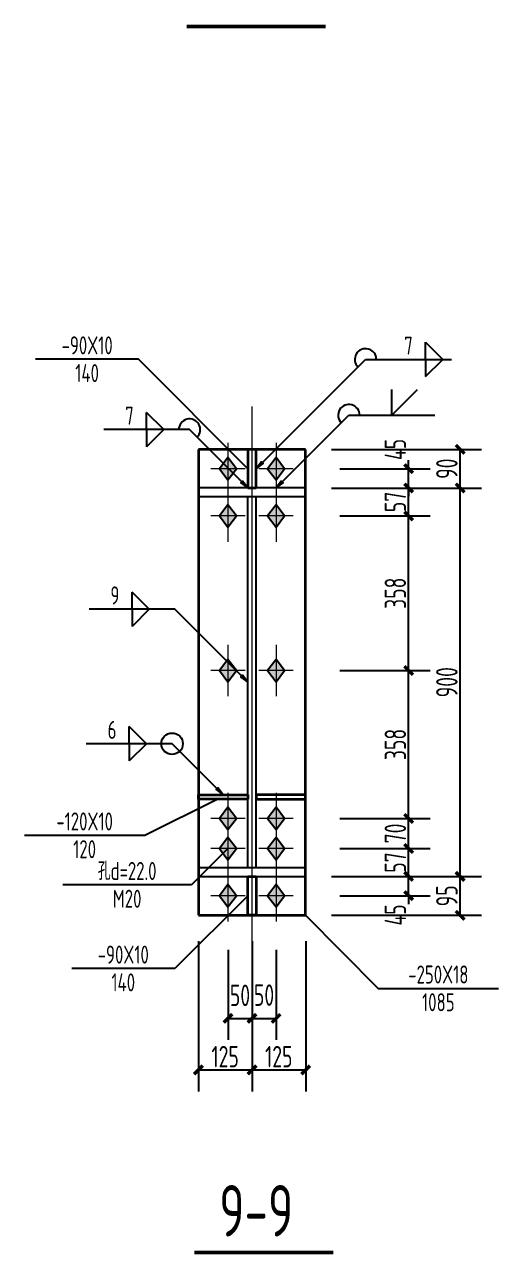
# Model space of a CAD drawing. Extents: x 69728788 to 150676229, y 15322671 to 43663798.
# Drawn here: x 75268353 to 75273874, y 19695777 to 19710096 of the extents above; entities that cross this region are included whole.
import ezdxf
from ezdxf.enums import TextEntityAlignment as Align

# ---------------------------------------------------------------- set-up
doc = ezdxf.new("R2010")
doc.units = 0
doc.header["$LTSCALE"] = 1000
doc.header["$MEASUREMENT"] = 0
doc.linetypes.add('线型6', pattern=[8.75, 5, -1.25, 1.25, -1.25])
doc.layers.get('0').update_dxf_attribs({"linetype": 'CONTINUOUS'})
doc.layers.get('DEFPOINTS').update_dxf_attribs({"linetype": 'CONTINUOUS'})
for name, color, linetype in [('10', 7, 'CONTINUOUS'), ('尺寸标注', 253, 'CONTINUOUS'), ('焊缝标注', 253, 'CONTINUOUS'), ('螺栓孔标注', 253, 'CONTINUOUS'), ('钢板标注', 253, 'CONTINUOUS')]:
    doc.layers.add(name, color=color, linetype=linetype)
doc.layers.add('20', color=2, linetype='CONTINUOUS', lineweight=35)
doc.styles.add('PkpmHz', font='Pkpmeng', dxfattribs={"width": 0.7, "bigfont": 'hztxt'})
doc.styles.add('TSSD_Rein', font='atssdeng.shx', dxfattribs={"width": 0.7, "bigfont": 'atssdchn.shx'})
doc.dimstyles.new('Pkpm_1.00', dxfattribs={"dimtxt": 250, "dimasz": 100, "dimexe": 250, "dimexo": 0.0625, "dimgap": 30, "dimtad": 1, "dimdec": 0, "dimrnd": 5, "dimzin": 0, "dimdsep": 46, "dimtxsty": 'PkpmHz', "dimblk1": 'ARCHTICK', "dimblk2": 'ARCHTICK', "dimsah": 1, "dimcen": 0.09, "dimadec": 0, "dimazin": 0, "dimtfac": 1, "dimtdec": 0, "dimtmove": 2, "dimatfit": 1, "dimfxl": 1, "dimtolj": 1, "dimtzin": 0, "dimarcsym": 0})

# ---------------------------------------------------------------- blocks, each defined once
blk = doc.blocks.new('_ArchTick')
at = {"color": 0, "linetype": 'ByBlock', "const_width": 0.4}
blk.add_lwpolyline([(-0.5, -0.5), (0.5, 0.5)], dxfattribs=at)
blk = doc.blocks.new('*D1474')
at = {"layer": 'DEFPOINTS', "color": 0, "linetype": 'Continuous'}
for p in [(75271628, 19704925), (75272828, 19704925), (75271628, 19704700)]:
    blk.add_point(p, dxfattribs=at)
at = {"layer": '尺寸标注', "color": 0, "linetype": 'Continuous', "lineweight": -2}
for p, q in [((75272828, 19704925), (75272828, 19705025)), ((75272028, 19704925), (75273078, 19704925)), ((75272828, 19704700), (75272828, 19704925)), ((75272028, 19704700), (75273078, 19704700)), ((75272828, 19704700), (75272828, 19704600))]:
    blk.add_line(p, q, dxfattribs=at)
at = {"layer": '尺寸标注', "color": 0, "linetype": 'Continuous', "lineweight": -2, "xscale": 100, "yscale": 100, "zscale": 100}
for p, rotation in [((75272828, 19704925), 270), ((75272828, 19704700), 90)]:
    blk.add_blockref('_ArchTick', p, dxfattribs=dict(at, rotation=rotation))
at = {"layer": '尺寸标注', "color": 0, "linetype": 'Continuous', "insert": (75272673, 19705149), "char_height": 250, "attachment_point": 5, "rotation": 90, "style": 'PkpmHz'}
blk.add_mtext('\\A1;45', dxfattribs=at)
blk = doc.blocks.new('*D1475')
at = {"layer": 'DEFPOINTS', "color": 0, "linetype": 'Continuous'}
for p in [(75271628, 19704700), (75272828, 19704700), (75271628, 19704375)]:
    blk.add_point(p, dxfattribs=at)
at = {"layer": '尺寸标注', "color": 0, "linetype": 'Continuous', "lineweight": -2}
for p, q in [((75272028, 19704700), (75273078, 19704700)), ((75272828, 19704375), (75272828, 19704700)), ((75272028, 19704375), (75273078, 19704375))]:
    blk.add_line(p, q, dxfattribs=at)
at = {"layer": '尺寸标注', "color": 0, "linetype": 'Continuous', "lineweight": -2, "xscale": 100, "yscale": 100, "zscale": 100}
for p, rotation in [((75272828, 19704700), 90), ((75272828, 19704375), 270)]:
    blk.add_blockref('_ArchTick', p, dxfattribs=dict(at, rotation=rotation))
at = {"layer": '尺寸标注', "color": 0, "linetype": 'Continuous', "insert": (75272673, 19704538), "char_height": 250, "attachment_point": 5, "rotation": 90, "style": 'PkpmHz'}
blk.add_mtext('\\A1;57', dxfattribs=at)
blk = doc.blocks.new('*D1476')
at = {"layer": 'DEFPOINTS', "color": 0, "linetype": 'Continuous'}
for p in [(75271628, 19700178), (75272828, 19700178), (75271628, 19699953)]:
    blk.add_point(p, dxfattribs=at)
at = {"layer": '尺寸标注', "color": 0, "linetype": 'Continuous', "lineweight": -2}
for p, q in [((75272828, 19700178), (75272828, 19700278)), ((75272028, 19700178), (75273078, 19700178)), ((75272828, 19699953), (75272828, 19700178)), ((75272028, 19699953), (75273078, 19699953)), ((75272828, 19699953), (75272828, 19699853))]:
    blk.add_line(p, q, dxfattribs=at)
at = {"layer": '尺寸标注', "color": 0, "linetype": 'Continuous', "lineweight": -2, "xscale": 100, "yscale": 100, "zscale": 100}
for p, rotation in [((75272828, 19700178), 270), ((75272828, 19699953), 90)]:
    blk.add_blockref('_ArchTick', p, dxfattribs=dict(at, rotation=rotation))
at = {"layer": '尺寸标注', "color": 0, "linetype": 'Continuous', "insert": (75272673, 19699729), "char_height": 250, "attachment_point": 5, "rotation": 90, "style": 'PkpmHz'}
blk.add_mtext('\\A1;45', dxfattribs=at)
blk = doc.blocks.new('*D1477')
at = {"layer": 'DEFPOINTS', "color": 0, "linetype": 'Continuous'}
for p in [(75271628, 19700503), (75272828, 19700503), (75271628, 19700178)]:
    blk.add_point(p, dxfattribs=at)
at = {"layer": '尺寸标注', "color": 0, "linetype": 'Continuous', "lineweight": -2}
for p, q in [((75272028, 19700503), (75273078, 19700503)), ((75272828, 19700178), (75272828, 19700503)), ((75272028, 19700178), (75273078, 19700178))]:
    blk.add_line(p, q, dxfattribs=at)
at = {"layer": '尺寸标注', "color": 0, "linetype": 'Continuous', "lineweight": -2, "xscale": 100, "yscale": 100, "zscale": 100}
for p, rotation in [((75272828, 19700503), 90), ((75272828, 19700178), 270)]:
    blk.add_blockref('_ArchTick', p, dxfattribs=dict(at, rotation=rotation))
at = {"layer": '尺寸标注', "color": 0, "linetype": 'Continuous', "insert": (75272673, 19700340), "char_height": 250, "attachment_point": 5, "rotation": 90, "style": 'PkpmHz'}
blk.add_mtext('\\A1;57', dxfattribs=at)
blk = doc.blocks.new('*D1478')
at = {"layer": 'DEFPOINTS', "color": 0, "linetype": 'Continuous'}
for p in [(75271628, 19700853), (75272828, 19700853), (75271628, 19700503)]:
    blk.add_point(p, dxfattribs=at)
at = {"layer": '尺寸标注', "color": 0, "linetype": 'Continuous', "lineweight": -2}
for p, q in [((75272028, 19700853), (75273078, 19700853)), ((75272828, 19700503), (75272828, 19700853)), ((75272028, 19700503), (75273078, 19700503))]:
    blk.add_line(p, q, dxfattribs=at)
at = {"layer": '尺寸标注', "color": 0, "linetype": 'Continuous', "lineweight": -2, "xscale": 100, "yscale": 100, "zscale": 100}
for p, rotation in [((75272828, 19700853), 90), ((75272828, 19700503), 270)]:
    blk.add_blockref('_ArchTick', p, dxfattribs=dict(at, rotation=rotation))
at = {"layer": '尺寸标注', "color": 0, "linetype": 'Continuous', "insert": (75272673, 19700678), "char_height": 250, "attachment_point": 5, "rotation": 90, "style": 'PkpmHz'}
blk.add_mtext('\\A1;70', dxfattribs=at)
blk = doc.blocks.new('*D1479')
at = {"layer": 'DEFPOINTS', "color": 0, "linetype": 'Continuous'}
for p in [(75271628, 19704375), (75272828, 19704375), (75271628, 19702575)]:
    blk.add_point(p, dxfattribs=at)
at = {"layer": '尺寸标注', "color": 0, "linetype": 'Continuous', "lineweight": -2}
for p, q in [((75272028, 19704375), (75273078, 19704375)), ((75272828, 19702575), (75272828, 19704375)), ((75272028, 19702575), (75273078, 19702575))]:
    blk.add_line(p, q, dxfattribs=at)
at = {"layer": '尺寸标注', "color": 0, "linetype": 'Continuous', "lineweight": -2, "xscale": 100, "yscale": 100, "zscale": 100}
for p, rotation in [((75272828, 19704375), 90), ((75272828, 19702575), 270)]:
    blk.add_blockref('_ArchTick', p, dxfattribs=dict(at, rotation=rotation))
at = {"layer": '尺寸标注', "color": 0, "linetype": 'Continuous', "insert": (75272673, 19703475), "char_height": 250, "attachment_point": 5, "rotation": 90, "style": 'PkpmHz'}
blk.add_mtext('\\A1;358', dxfattribs=at)
blk = doc.blocks.new('*D1480')
at = {"layer": 'DEFPOINTS', "color": 0, "linetype": 'Continuous'}
for p in [(75271628, 19702575), (75272828, 19702575), (75271628, 19700853)]:
    blk.add_point(p, dxfattribs=at)
at = {"layer": '尺寸标注', "color": 0, "linetype": 'Continuous', "lineweight": -2}
for p, q in [((75272028, 19702575), (75273078, 19702575)), ((75272828, 19700853), (75272828, 19702575)), ((75272028, 19700853), (75273078, 19700853))]:
    blk.add_line(p, q, dxfattribs=at)
at = {"layer": '尺寸标注', "color": 0, "linetype": 'Continuous', "lineweight": -2, "xscale": 100, "yscale": 100, "zscale": 100}
for p, rotation in [((75272828, 19702575), 90), ((75272828, 19700853), 270)]:
    blk.add_blockref('_ArchTick', p, dxfattribs=dict(at, rotation=rotation))
at = {"layer": '尺寸标注', "color": 0, "linetype": 'Continuous', "insert": (75272673, 19701714), "char_height": 250, "attachment_point": 5, "rotation": 90, "style": 'PkpmHz'}
blk.add_mtext('\\A1;358', dxfattribs=at)
blk = doc.blocks.new('*D1481')
at = {"layer": 'DEFPOINTS', "color": 0, "linetype": 'Continuous'}
for p in [(75270723, 19699725), (75271003, 19699725), (75271003, 19698525)]:
    blk.add_point(p, dxfattribs=at)
at = {"layer": '尺寸标注', "color": 0, "linetype": 'Continuous', "lineweight": -2}
for p, q in [((75270723, 19699325), (75270723, 19698275)), ((75271003, 19699325), (75271003, 19698275)), ((75270723, 19698525), (75271003, 19698525))]:
    blk.add_line(p, q, dxfattribs=at)
at = {"layer": '尺寸标注', "color": 0, "linetype": 'Continuous', "lineweight": -2, "xscale": 100, "yscale": 100, "zscale": 100, "rotation": 180}
blk.add_blockref('_ArchTick', (75270723, 19698525), dxfattribs=at)
at = {"layer": '尺寸标注', "color": 0, "linetype": 'Continuous', "lineweight": -2, "xscale": 100, "yscale": 100, "zscale": 100}
blk.add_blockref('_ArchTick', (75271003, 19698525), dxfattribs=at)
at = {"layer": '尺寸标注', "color": 0, "linetype": 'Continuous', "insert": (75270863, 19698793), "char_height": 250, "attachment_point": 5, "style": 'PkpmHz'}
blk.add_mtext('\\A1;50', dxfattribs=at)
blk = doc.blocks.new('*D1482')
at = {"layer": 'DEFPOINTS', "color": 0, "linetype": 'Continuous'}
for p in [(75271003, 19699725), (75271283, 19699725), (75271283, 19698525)]:
    blk.add_point(p, dxfattribs=at)
at = {"layer": '尺寸标注', "color": 0, "linetype": 'Continuous', "lineweight": -2}
for p, q in [((75271003, 19699325), (75271003, 19698275)), ((75271283, 19699325), (75271283, 19698275)), ((75271003, 19698525), (75271283, 19698525))]:
    blk.add_line(p, q, dxfattribs=at)
at = {"layer": '尺寸标注', "color": 0, "linetype": 'Continuous', "lineweight": -2, "xscale": 100, "yscale": 100, "zscale": 100, "rotation": 180}
blk.add_blockref('_ArchTick', (75271003, 19698525), dxfattribs=at)
at = {"layer": '尺寸标注', "color": 0, "linetype": 'Continuous', "lineweight": -2, "xscale": 100, "yscale": 100, "zscale": 100}
blk.add_blockref('_ArchTick', (75271283, 19698525), dxfattribs=at)
at = {"layer": '尺寸标注', "color": 0, "linetype": 'Continuous', "insert": (75271143, 19698796), "char_height": 250, "attachment_point": 5, "style": 'PkpmHz'}
blk.add_mtext('\\A1;50', dxfattribs=at)
blk = doc.blocks.new('*D1483')
at = {"layer": 'DEFPOINTS', "color": 0, "linetype": 'Continuous'}
for p in [(75270378, 19699725), (75271003, 19699725), (75271003, 19697925)]:
    blk.add_point(p, dxfattribs=at)
at = {"layer": '尺寸标注', "color": 0, "linetype": 'Continuous', "lineweight": -2}
for p, q in [((75270378, 19699425), (75270378, 19697675)), ((75271003, 19699425), (75271003, 19697675)), ((75270378, 19697925), (75271003, 19697925))]:
    blk.add_line(p, q, dxfattribs=at)
at = {"layer": '尺寸标注', "color": 0, "linetype": 'Continuous', "lineweight": -2, "xscale": 100, "yscale": 100, "zscale": 100, "rotation": 180}
blk.add_blockref('_ArchTick', (75270378, 19697925), dxfattribs=at)
at = {"layer": '尺寸标注', "color": 0, "linetype": 'Continuous', "lineweight": -2, "xscale": 100, "yscale": 100, "zscale": 100}
blk.add_blockref('_ArchTick', (75271003, 19697925), dxfattribs=at)
at = {"layer": '尺寸标注', "color": 0, "linetype": 'Continuous', "insert": (75270690, 19698080), "char_height": 250, "attachment_point": 5, "style": 'PkpmHz'}
blk.add_mtext('\\A1;125', dxfattribs=at)
blk = doc.blocks.new('*D1484')
at = {"layer": 'DEFPOINTS', "color": 0, "linetype": 'Continuous'}
for p in [(75271003, 19699725), (75271628, 19699725), (75271628, 19697925)]:
    blk.add_point(p, dxfattribs=at)
at = {"layer": '尺寸标注', "color": 0, "linetype": 'Continuous', "lineweight": -2}
for p, q in [((75271003, 19699425), (75271003, 19697675)), ((75271628, 19699425), (75271628, 19697675)), ((75271003, 19697925), (75271628, 19697925))]:
    blk.add_line(p, q, dxfattribs=at)
at = {"layer": '尺寸标注', "color": 0, "linetype": 'Continuous', "lineweight": -2, "xscale": 100, "yscale": 100, "zscale": 100, "rotation": 180}
blk.add_blockref('_ArchTick', (75271003, 19697925), dxfattribs=at)
at = {"layer": '尺寸标注', "color": 0, "linetype": 'Continuous', "lineweight": -2, "xscale": 100, "yscale": 100, "zscale": 100}
blk.add_blockref('_ArchTick', (75271628, 19697925), dxfattribs=at)
at = {"layer": '尺寸标注', "color": 0, "linetype": 'Continuous', "insert": (75271315, 19698080), "char_height": 250, "attachment_point": 5, "style": 'PkpmHz'}
blk.add_mtext('\\A1;125', dxfattribs=at)
blk = doc.blocks.new('*D1485')
at = {"layer": 'DEFPOINTS', "color": 0, "linetype": 'Continuous'}
for p in [(75271628, 19700178), (75273428, 19700178), (75271628, 19699725)]:
    blk.add_point(p, dxfattribs=at)
at = {"layer": '尺寸标注', "color": 0, "linetype": 'Continuous', "lineweight": -2}
for p, q in [((75271928, 19700178), (75273678, 19700178)), ((75273428, 19699725), (75273428, 19700178)), ((75271928, 19699725), (75273678, 19699725))]:
    blk.add_line(p, q, dxfattribs=at)
at = {"layer": '尺寸标注', "color": 0, "linetype": 'Continuous', "lineweight": -2, "xscale": 100, "yscale": 100, "zscale": 100}
for p, rotation in [((75273428, 19700178), 90), ((75273428, 19699725), 270)]:
    blk.add_blockref('_ArchTick', p, dxfattribs=dict(at, rotation=rotation))
at = {"layer": '尺寸标注', "color": 0, "linetype": 'Continuous', "insert": (75273273, 19699952), "char_height": 250, "attachment_point": 5, "rotation": 90, "style": 'PkpmHz'}
blk.add_mtext('\\A1;95', dxfattribs=at)
blk = doc.blocks.new('*D1486')
at = {"layer": 'DEFPOINTS', "color": 0, "linetype": 'Continuous'}
for p in [(75271628, 19704700), (75273428, 19704700), (75271628, 19700178)]:
    blk.add_point(p, dxfattribs=at)
at = {"layer": '尺寸标注', "color": 0, "linetype": 'Continuous', "lineweight": -2}
for p, q in [((75271928, 19704700), (75273678, 19704700)), ((75273428, 19700178), (75273428, 19704700)), ((75271928, 19700178), (75273678, 19700178))]:
    blk.add_line(p, q, dxfattribs=at)
at = {"layer": '尺寸标注', "color": 0, "linetype": 'Continuous', "lineweight": -2, "xscale": 100, "yscale": 100, "zscale": 100}
for p, rotation in [((75273428, 19704700), 90), ((75273428, 19700178), 270)]:
    blk.add_blockref('_ArchTick', p, dxfattribs=dict(at, rotation=rotation))
at = {"layer": '尺寸标注', "color": 0, "linetype": 'Continuous', "insert": (75273273, 19702439), "char_height": 250, "attachment_point": 5, "rotation": 90, "style": 'PkpmHz'}
blk.add_mtext('\\A1;900', dxfattribs=at)
blk = doc.blocks.new('*D1487')
at = {"layer": 'DEFPOINTS', "color": 0, "linetype": 'Continuous'}
for p in [(75271628, 19705150), (75273428, 19705150), (75271628, 19704700)]:
    blk.add_point(p, dxfattribs=at)
at = {"layer": '尺寸标注', "color": 0, "linetype": 'Continuous', "lineweight": -2}
for p, q in [((75271928, 19705150), (75273678, 19705150)), ((75273428, 19704700), (75273428, 19705150)), ((75271928, 19704700), (75273678, 19704700))]:
    blk.add_line(p, q, dxfattribs=at)
at = {"layer": '尺寸标注', "color": 0, "linetype": 'Continuous', "lineweight": -2, "xscale": 100, "yscale": 100, "zscale": 100}
for p, rotation in [((75273428, 19705150), 90), ((75273428, 19704700), 270)]:
    blk.add_blockref('_ArchTick', p, dxfattribs=dict(at, rotation=rotation))
at = {"layer": '尺寸标注', "color": 0, "linetype": 'Continuous', "insert": (75273273, 19704925), "char_height": 250, "attachment_point": 5, "rotation": 90, "style": 'PkpmHz'}
blk.add_mtext('\\A1;90', dxfattribs=at)

msp = doc.modelspace()

# ---------------------------------------------------------------- hatches: boundary and pattern name
at = {"layer": '10'}
for points in [[(75270722.8, 19705055.3), (75270622.8, 19704925.3), (75270722.8, 19704795.3), (75270822.8, 19704925.3)], [(75271282.8, 19705055.3), (75271182.8, 19704925.3), (75271282.8, 19704795.3), (75271382.8, 19704925.3)], [(75270722.8, 19704505.3), (75270622.8, 19704375.3), (75270722.8, 19704245.3), (75270822.8, 19704375.3)], [(75271282.8, 19704505.3), (75271182.8, 19704375.3), (75271282.8, 19704245.3), (75271382.8, 19704375.3)], [(75270722.8, 19702705.3), (75270622.8, 19702575.3), (75270722.8, 19702445.3), (75270822.8, 19702575.3)], [(75271282.8, 19702705.3), (75271182.8, 19702575.3), (75271282.8, 19702445.3), (75271382.8, 19702575.3)], [(75270722.8, 19700982.8), (75270622.8, 19700852.8), (75270722.8, 19700722.8), (75270822.8, 19700852.8)], [(75271282.8, 19700982.8), (75271182.8, 19700852.8), (75271282.8, 19700722.8), (75271382.8, 19700852.8)], [(75270722.8, 19700632.8), (75270622.8, 19700502.8), (75270722.8, 19700372.8), (75270822.8, 19700502.8)], [(75271282.8, 19700632.8), (75271182.8, 19700502.8), (75271282.8, 19700372.8), (75271382.8, 19700502.8)], [(75270722.8, 19700082.8), (75270622.8, 19699952.8), (75270722.8, 19699822.8), (75270822.8, 19699952.8)], [(75271282.8, 19700082.8), (75271182.8, 19699952.8), (75271282.8, 19699822.8), (75271382.8, 19699952.8)]]:
    msp.add_hatch(color=1, dxfattribs=at).paths.add_polyline_path(points)
at = {"layer": '焊缝标注'}
for points in [[(75271052.8, 19704925.3), (75271134.2, 19704985.3), (75271113, 19705006.5)], [(75270952.8, 19704700.3), (75270892.8, 19704781.6), (75270871.6, 19704760.5)], [(75271282.8, 19704700.3), (75271364.2, 19704760.3), (75271343, 19704781.5)], [(75270952.8, 19702439), (75270892.8, 19702520.4), (75270871.6, 19702499.2)], [(75270665.3, 19701127.8), (75270605.3, 19701209.2), (75270584.1, 19701188)]]:
    msp.add_hatch(color=256, dxfattribs=at).paths.add_polyline_path(points)

# ---------------------------------------------------------------- linework, layer by layer
at = {"layer": '10', "linetype": '线型6', "lineweight": 18, "ltscale": 100}
msp.add_line((75271002.8, 19699225.3), (75271002.8, 19705650.3), dxfattribs=at)
at = {"layer": '10', "color": 9, "lineweight": 18, "ltscale": 100}
for p, q in [((75270722.8, 19705225.3), (75270722.8, 19704625.3)), ((75271282.8, 19705225.3), (75271282.8, 19704625.3)), ((75270922.8, 19704925.3), (75270522.8, 19704925.3)), ((75271482.8, 19704925.3), (75271082.8, 19704925.3)), ((75270722.8, 19704675.3), (75270722.8, 19704075.3)), ((75271282.8, 19704675.3), (75271282.8, 19704075.3)), ((75270922.8, 19704375.3), (75270522.8, 19704375.3)), ((75271482.8, 19704375.3), (75271082.8, 19704375.3)), ((75270722.8, 19702875.3), (75270722.8, 19702275.3)), ((75271282.8, 19702875.3), (75271282.8, 19702275.3)), ((75270922.8, 19702575.3), (75270522.8, 19702575.3)), ((75271482.8, 19702575.3), (75271082.8, 19702575.3)), ((75270722.8, 19701152.8), (75270722.8, 19700552.8)), ((75271282.8, 19701152.8), (75271282.8, 19700552.8)), ((75270922.8, 19700852.8), (75270522.8, 19700852.8)), ((75271482.8, 19700852.8), (75271082.8, 19700852.8)), ((75270722.8, 19700802.8), (75270722.8, 19700202.8)), ((75271282.8, 19700802.8), (75271282.8, 19700202.8)), ((75270922.8, 19700502.8), (75270522.8, 19700502.8)), ((75271482.8, 19700502.8), (75271082.8, 19700502.8)), ((75270722.8, 19700252.8), (75270722.8, 19699652.8)), ((75271282.8, 19700252.8), (75271282.8, 19699652.8)), ((75270922.8, 19699952.8), (75270522.8, 19699952.8)), ((75271482.8, 19699952.8), (75271082.8, 19699952.8))]:
    msp.add_line(p, q, dxfattribs=at)
at = {"layer": '10', "color": 3, "ltscale": 100}
for p, q in [((75271627.8, 19704700.3), (75270377.8, 19704700.3)), ((75270377.8, 19704700.3), (75270377.8, 19704600.3)), ((75271627.8, 19704600.3), (75271627.8, 19704700.3)), ((75270377.8, 19704600.3), (75271627.8, 19704600.3)), ((75270952.8, 19700277.8), (75270952.8, 19704600.3)), ((75271052.8, 19700277.8), (75271052.8, 19704600.3)), ((75271627.8, 19700277.8), (75270377.8, 19700277.8)), ((75270377.8, 19700277.8), (75270377.8, 19700177.8)), ((75271627.8, 19700177.8), (75271627.8, 19700277.8)), ((75270377.8, 19700177.8), (75271627.8, 19700177.8))]:
    msp.add_line(p, q, dxfattribs=at)
at = {"layer": '10', "const_width": 45}
for points in [[(75270240.3, 19710073.1), (75271860.3, 19710073.1)], [(75270330.8, 19695799.6), (75271950.8, 19695799.6)]]:
    msp.add_lwpolyline(points, dxfattribs=at)
at = {"layer": '10', "color": 1, "linetype": 'Continuous'}
for points in [[(75270722.8, 19705055.3), (75270622.8, 19704925.3), (75270722.8, 19704795.3), (75270822.8, 19704925.3)], [(75271282.8, 19705055.3), (75271182.8, 19704925.3), (75271282.8, 19704795.3), (75271382.8, 19704925.3)], [(75270722.8, 19704505.3), (75270622.8, 19704375.3), (75270722.8, 19704245.3), (75270822.8, 19704375.3)], [(75271282.8, 19704505.3), (75271182.8, 19704375.3), (75271282.8, 19704245.3), (75271382.8, 19704375.3)], [(75270722.8, 19702705.3), (75270622.8, 19702575.3), (75270722.8, 19702445.3), (75270822.8, 19702575.3)], [(75271282.8, 19702705.3), (75271182.8, 19702575.3), (75271282.8, 19702445.3), (75271382.8, 19702575.3)], [(75270722.8, 19700982.8), (75270622.8, 19700852.8), (75270722.8, 19700722.8), (75270822.8, 19700852.8)], [(75271282.8, 19700982.8), (75271182.8, 19700852.8), (75271282.8, 19700722.8), (75271382.8, 19700852.8)], [(75270722.8, 19700632.8), (75270622.8, 19700502.8), (75270722.8, 19700372.8), (75270822.8, 19700502.8)], [(75271282.8, 19700632.8), (75271182.8, 19700502.8), (75271282.8, 19700372.8), (75271382.8, 19700502.8)], [(75270722.8, 19700082.8), (75270622.8, 19699952.8), (75270722.8, 19699822.8), (75270822.8, 19699952.8)], [(75271282.8, 19700082.8), (75271182.8, 19699952.8), (75271282.8, 19699822.8), (75271382.8, 19699952.8)]]:
    msp.add_lwpolyline(points, close=True, dxfattribs=at)
at = {"layer": '20', "ltscale": 100}
for p, q in [((75271627.8, 19705150.3), (75270377.8, 19705150.3)), ((75270377.8, 19705150.3), (75270377.8, 19699725.3)), ((75271052.8, 19705150.3), (75270952.8, 19705150.3)), ((75270952.8, 19705150.3), (75270952.8, 19704700.3)), ((75271052.8, 19704700.3), (75271052.8, 19705150.3)), ((75271627.8, 19699725.3), (75271627.8, 19705150.3)), ((75270952.8, 19704700.3), (75271052.8, 19704700.3)), ((75270377.8, 19701077.8), (75270377.8, 19701127.8)), ((75270377.8, 19701127.8), (75270952.8, 19701127.8)), ((75270952.8, 19701127.8), (75270952.8, 19701077.8)), ((75271627.8, 19701127.8), (75271052.8, 19701127.8)), ((75271052.8, 19701127.8), (75271052.8, 19701077.8)), ((75271627.8, 19701077.8), (75271627.8, 19701127.8)), ((75270952.8, 19701077.8), (75270377.8, 19701077.8)), ((75271052.8, 19701077.8), (75271627.8, 19701077.8)), ((75270952.8, 19700177.8), (75271052.8, 19700177.8)), ((75270952.8, 19699727.8), (75270952.8, 19700177.8)), ((75271052.8, 19700177.8), (75271052.8, 19699727.8)), ((75270377.8, 19699725.3), (75271627.8, 19699725.3)), ((75271052.8, 19699727.8), (75270952.8, 19699727.8))]:
    msp.add_line(p, q, dxfattribs=at)
at = {"layer": '焊缝标注', "ltscale": 100}
for p, q in [((75273026.1, 19706397.5), (75273226.1, 19706197.5)), ((75273026.1, 19706197.5), (75273026.1, 19706397.5)), ((75271052.8, 19704925.3), (75272326.1, 19706197.5)), ((75272326.1, 19706197.5), (75273326.1, 19706197.5)), ((75273026.1, 19705997.5), (75273226.1, 19706197.5)), ((75273026.1, 19706197.5), (75273026.1, 19705997.5)), ((75272631.7, 19705548.4), (75272631.7, 19705848.4)), ((75272631.7, 19705548.4), (75272931.7, 19705848.4)), ((75269974.8, 19705379.9), (75269774.8, 19705579.9)), ((75269774.8, 19705379.9), (75269774.8, 19705579.9)), ((75271282.8, 19704700.3), (75272131.7, 19705548.4)), ((75272131.7, 19705548.4), (75273131.7, 19705548.4)), ((75270274.8, 19705379.9), (75269274.8, 19705379.9)), ((75269974.8, 19705379.9), (75269774.8, 19705179.9)), ((75269774.8, 19705379.9), (75269774.8, 19705179.9)), ((75270952.8, 19704700.3), (75270274.8, 19705379.9)), ((75269805.3, 19703288.6), (75269605.3, 19703488.6)), ((75269605.3, 19703288.6), (75269605.3, 19703488.6)), ((75270105.3, 19703288.6), (75269105.3, 19703288.6)), ((75269805.3, 19703288.6), (75269605.3, 19703088.6)), ((75269605.3, 19703288.6), (75269605.3, 19703088.6)), ((75270952.8, 19702439), (75270105.3, 19703288.6)), ((75269772.1, 19701722.5), (75269572.1, 19701922.5)), ((75269572.1, 19701722.5), (75269572.1, 19701922.5)), ((75270072.1, 19701722.5), (75269072.1, 19701722.5)), ((75269772.1, 19701722.5), (75269572.1, 19701522.5)), ((75269572.1, 19701722.5), (75269572.1, 19701522.5)), ((75270665.3, 19701127.8), (75270072.1, 19701722.5))]:
    msp.add_line(p, q, dxfattribs=at)
at = {"layer": '焊缝标注', "linetype": 'Continuous'}
for points in [[(75271052.8, 19704925.3), (75271134.2, 19704985.3), (75271113, 19705006.5)], [(75270952.8, 19704700.3), (75270892.8, 19704781.6), (75270871.6, 19704760.5)], [(75271282.8, 19704700.3), (75271364.2, 19704760.3), (75271343, 19704781.5)], [(75270952.8, 19702439), (75270892.8, 19702520.4), (75270871.6, 19702499.2)], [(75270665.3, 19701127.8), (75270605.3, 19701209.2), (75270584.1, 19701188)]]:
    msp.add_lwpolyline(points, close=True, dxfattribs=at)
at = {"layer": '焊缝标注', "ltscale": 100}
msp.add_circle((75270072.1, 19701722.5), 125, dxfattribs=at)
for centre, start, end in [((75272326.1, 19706197.5), 0, 224.97719), ((75272131.7, 19705548.4), 0, 224.97719), ((75270274.8, 19705379.9), 314.93155, 180)]:
    msp.add_arc(centre, 125, start, end, dxfattribs=at)
at = {"layer": '螺栓孔标注', "ltscale": 100}
for p, q in [((75270722.8, 19700502.8), (75270297.7, 19700079.4)), ((75270297.7, 19700079.4), (75268797.7, 19700079.4))]:
    msp.add_line(p, q, dxfattribs=at)
at = {"layer": '螺栓孔标注', "ltscale": 100, "const_width": 10}
msp.add_lwpolyline([(75270727.8, 19700502.8, 1), (75270717.8, 19700502.8, 1)], format="xyb", close=True, dxfattribs=at)
at = {"layer": '钢板标注', "ltscale": 100}
for p, q in [((75269681.6, 19706199.6), (75268481.6, 19706199.6)), ((75270952.8, 19704925.3), (75269681.6, 19706199.6)), ((75270602.8, 19701077.8), (75269752.6, 19700656.3)), ((75269752.6, 19700656.3), (75268352.6, 19700656.3)), ((75270952.8, 19699952.8), (75270102.6, 19699106)), ((75271627.8, 19699725.3), (75272474, 19698874.4)), ((75270102.6, 19699106), (75268902.6, 19699106)), ((75272474, 19698874.4), (75273874, 19698874.4))]:
    msp.add_line(p, q, dxfattribs=at)
at = {"layer": '钢板标注', "ltscale": 100, "const_width": 10}
for points in [[(75270957.8, 19704925.3, 1), (75270947.8, 19704925.3, 1)], [(75270607.8, 19701077.8, 1), (75270597.8, 19701077.8, 1)], [(75270957.8, 19699952.8, 1), (75270947.8, 19699952.8, 1)], [(75271632.8, 19699725.3, 1), (75271622.8, 19699725.3, 1)]]:
    msp.add_lwpolyline(points, format="xyb", close=True, dxfattribs=at)

# ---------------------------------------------------------------- texts
at = {"layer": '10', "style": 'TSSD_Rein', "width": 0.7}
msp.add_text('9-9', height=600, dxfattribs=at).set_placement((75270620.6, 19695985.1))
at = {"layer": '焊缝标注', "style": 'PkpmHz', "width": 0.71}
for s, p in [('7', (75272826.1, 19706254.1)), ('7', (75269574.8, 19705436.5)), ('9', (75269405.3, 19703345.2)), ('6', (75269372.1, 19701779.1))]:
    msp.add_text(s, height=210, dxfattribs=at).set_placement(p, align=Align.CENTER)
at = {"layer": '螺栓孔标注', "style": 'PkpmHz', "width": 0.71}
msp.add_text('孔d=22.0', height=210, dxfattribs=at).set_placement((75269547.7, 19700136), align=Align.CENTER)
msp.add_text('M20', height=210, dxfattribs=at).set_placement((75269547.7, 19700022.8), align=Align.TOP_CENTER)
at = {"layer": '钢板标注', "style": 'PkpmHz', "width": 0.71}
for s, p in [('-90X10', (75269081.6, 19706256.2)), ('-120X10', (75269052.6, 19700712.9)), ('-90X10', (75269502.6, 19699162.6)), ('-250X18', (75273174, 19698931))]:
    msp.add_text(s, height=210, dxfattribs=at).set_placement(p, align=Align.CENTER)
for s, p in [('140', (75269081.6, 19706142.9)), ('120', (75269052.6, 19700599.7)), ('140', (75269502.6, 19699049.3)), ('1085', (75273174, 19698817.7))]:
    msp.add_text(s, height=210, dxfattribs=at).set_placement(p, align=Align.TOP_CENTER)

# ---------------------------------------------------------------- dimensions: what is measured, and where the dimension line sits
at = {"layer": '尺寸标注', "linetype": 'Continuous'}
for base, p1, p2, picture, middle in [((75272827.8, 19704925.3), (75271627.8, 19704700.3), (75271627.8, 19704925.3), '*D1474', (75272672.6, 19705148.9)), ((75272827.8, 19700177.8), (75271627.8, 19699952.8), (75271627.8, 19700177.8), '*D1476', (75272672.6, 19699729.2))]:
    dim = msp.add_linear_dim(base=base, p1=p1, p2=p2, angle=90, text='45', dimstyle='Pkpm_1.00', override={"dimexo": 400, "dimtih": 0, "dimtoh": 0}, dxfattribs=at)
    dim.commit()
    dim.dimension.update_dxf_attribs({"geometry": picture, "text_midpoint": middle, "dimtype": 160})
for base, p1, p2, text, override, picture, middle in [((75273427.8, 19705150.3), (75271627.8, 19704700.3), (75271627.8, 19705150.3), '90', {"dimexo": 300, "dimtih": 0, "dimtoh": 0}, '*D1487', (75273272.8, 19704925.3)), ((75272827.8, 19704700.3), (75271627.8, 19704375.3), (75271627.8, 19704700.3), '57', {"dimexo": 400, "dimtih": 0, "dimtoh": 0}, '*D1475', (75272672.8, 19704537.8)), ((75273427.8, 19704700.3), (75271627.8, 19700177.8), (75271627.8, 19704700.3), '900', {"dimexo": 300, "dimtih": 0, "dimtoh": 0}, '*D1486', (75273272.8, 19702439)), ((75272827.8, 19704375.3), (75271627.8, 19702575.3), (75271627.8, 19704375.3), '358', {"dimexo": 400, "dimtih": 0, "dimtoh": 0}, '*D1479', (75272672.8, 19703475.3)), ((75272827.8, 19702575.3), (75271627.8, 19700852.8), (75271627.8, 19702575.3), '358', {"dimexo": 400, "dimtih": 0, "dimtoh": 0}, '*D1480', (75272672.8, 19701714)), ((75272827.8, 19700852.8), (75271627.8, 19700502.8), (75271627.8, 19700852.8), '70', {"dimexo": 400, "dimtih": 0, "dimtoh": 0}, '*D1478', (75272672.8, 19700677.8)), ((75272827.8, 19700502.8), (75271627.8, 19700177.8), (75271627.8, 19700502.8), '57', {"dimexo": 400, "dimtih": 0, "dimtoh": 0}, '*D1477', (75272672.8, 19700340.3)), ((75273427.8, 19700177.8), (75271627.8, 19699725.3), (75271627.8, 19700177.8), '95', {"dimexo": 300, "dimtih": 0, "dimtoh": 0}, '*D1485', (75273272.8, 19699951.5))]:
    dim = msp.add_linear_dim(base=base, p1=p1, p2=p2, angle=90, text=text, dimstyle='Pkpm_1.00', override=override, dxfattribs=at)
    dim.commit()
    dim.dimension.update_dxf_attribs({"geometry": picture, "text_midpoint": middle})
for base, p1, p2, picture, middle in [((75271002.8, 19697925.3), (75270377.8, 19699725.3), (75271002.8, 19699725.3), '*D1483', (75270690.3, 19698080.3)), ((75271627.8, 19697925.3), (75271002.8, 19699725.3), (75271627.8, 19699725.3), '*D1484', (75271315.3, 19698080.3))]:
    dim = msp.add_linear_dim(base=base, p1=p1, p2=p2, text='125', dimstyle='Pkpm_1.00', override={"dimexo": 300, "dimtih": 0, "dimtoh": 0}, dxfattribs=at)
    dim.commit()
    dim.dimension.update_dxf_attribs({"geometry": picture, "text_midpoint": middle})
for base, p1, p2, picture, middle in [((75271002.8, 19698525.3), (75270722.8, 19699725.3), (75271002.8, 19699725.3), '*D1481', (75270862.8, 19698793.1)), ((75271282.8, 19698525.3), (75271002.8, 19699725.3), (75271282.8, 19699725.3), '*D1482', (75271142.8, 19698796.2))]:
    dim = msp.add_linear_dim(base=base, p1=p1, p2=p2, text='50', dimstyle='Pkpm_1.00', override={"dimexo": 400, "dimtih": 0, "dimtoh": 0}, dxfattribs=at)
    dim.commit()
    dim.dimension.update_dxf_attribs({"geometry": picture, "text_midpoint": middle, "dimtype": 160})

doc.saveas('drawing.dxf')
